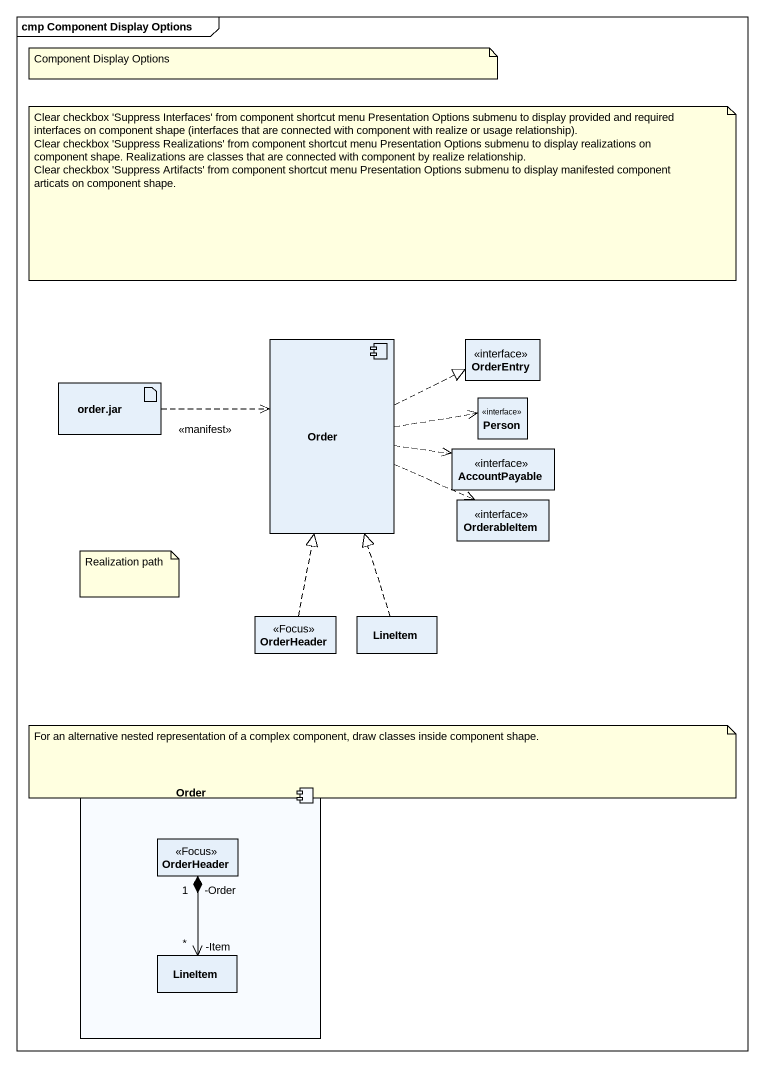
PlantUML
@startuml
mainframe cmp Component Display Options
allowmixing
hide circle
hide empty members
component Order
interface OrderEntry
artifact "order.jar" as order_jar
interface "Person" as Person_
interface AccountPayable
interface OrderableItem
class OrderHeader <<Focus>>
class LineItem
component "Order" as Order_2 {
  class "OrderHeader" as OrderHeader_2 <<Focus>>
  class "LineItem" as LineItem_2
}
Order .right.|> OrderEntry
Order .right.> Person_
Order .right.> AccountPayable
Order .right.> OrderableItem
order_jar .right.> Order : <<manifest>>
OrderHeader .up.|> Order
LineItem .up.|> Order
OrderHeader_2 "-Order\n1" *--> "-Item\n*" LineItem_2
note as N1
  Component Display Options
end note
note as N2
  Clear checkbox 'Suppress Interfaces' from component shortcut menu Presentation Options submenu to display provided and required interfaces on component shape (interfaces that are connected with component with realize or usage relationship).
  Clear checkbox 'Suppress Realizations' from component shortcut menu Presentation Options submenu to display realizations on component shape. Realizations are classes that are connected with component by realize relationship.
  Clear checkbox 'Suppress Artifacts' from component shortcut menu Presentation Options submenu to display manifested component articats on component shape.
end note
note as N3
  Realization path
end note
note as N4
  For an alternative nested representation of a complex component, draw classes inside component shape.
end note
@enduml
